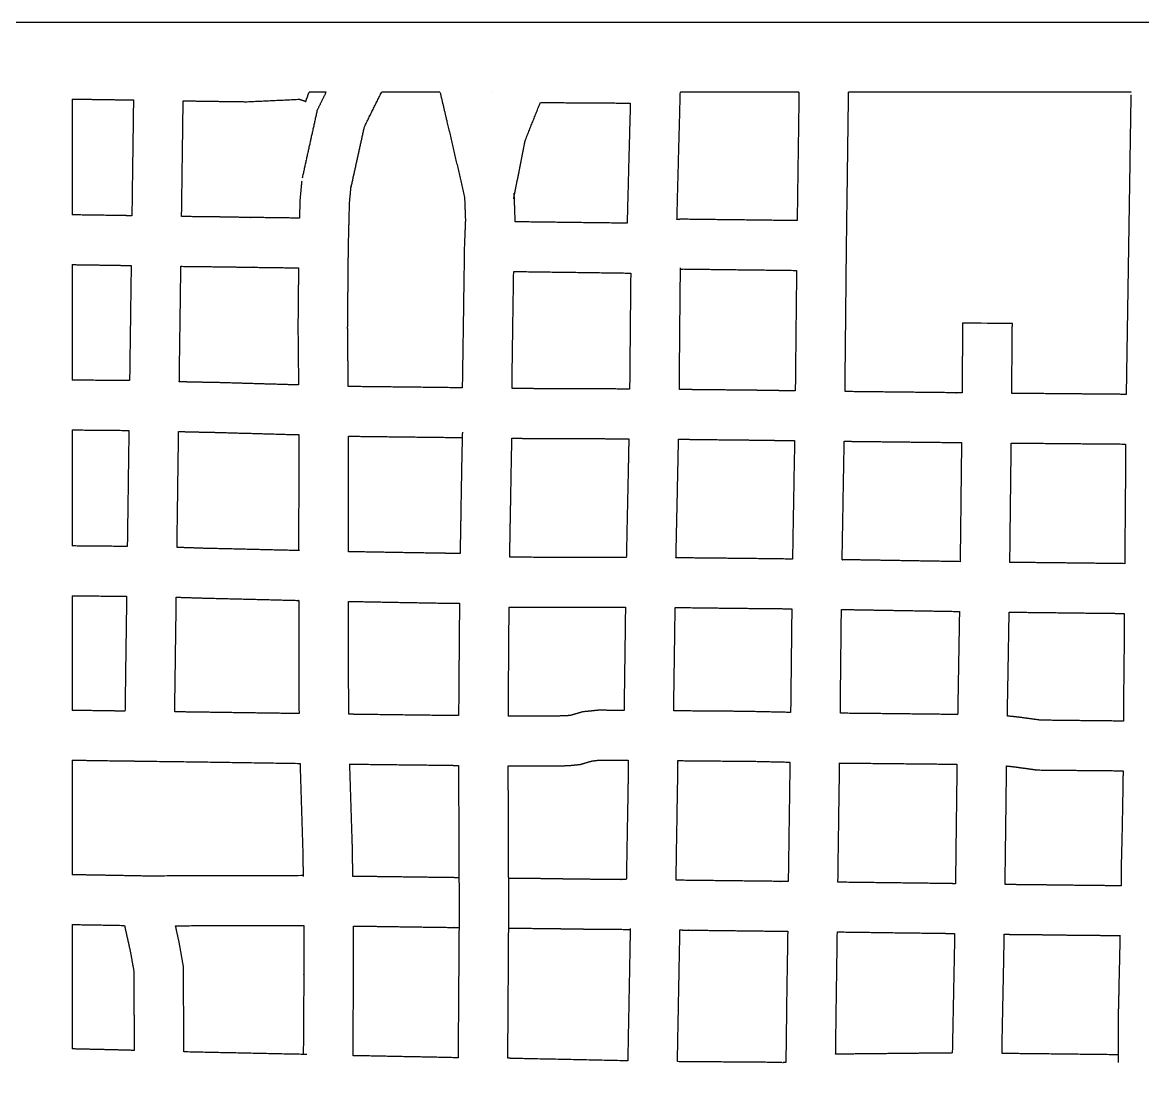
# Model space of a CAD drawing. Header units: millimetres. Extents: x 695 to 1227, y -703 to -486.
# Drawn here: x 960.9 to 1073.5, y -592.3 to -486 of the extents above; entities that cross this region are included whole.
import ezdxf

# ---------------------------------------------------------------- set-up
doc = ezdxf.new("R2010")
doc.units = ezdxf.units.MM
doc.layers.add('Laser$Cut', color=1, linetype='Continuous', true_color=0xff0000)
doc.layers.add('Laser$Outline', color=3, linetype='Continuous', true_color=0x00ff00)

msp = doc.modelspace()

# ---------------------------------------------------------------- linework, layer by layer
at = {"layer": 'Laser$Cut'}
for points in [[(991.47, -492.95), (989.75, -492.95)], [(1002.91, -492.95), (997.05, -492.95)], [(1038.99, -492.95), (1027.07, -492.95)], [(1072.37, -492.95), (1043.98, -492.95)], [(965.94, -493.65), (965.94, -505.29)], [(965.94, -510.29), (965.94, -521.9)], [(965.94, -526.9), (965.94, -538.56)], [(965.94, -543.56), (965.94, -555.08)], [(965.94, -560.08), (965.94, -571.6)], [(965.94, -576.6), (965.94, -589.1)]]:
    msp.add_lwpolyline(points, dxfattribs=at)
at = {"layer": 'Laser$Cut', "lineweight": -3}
for points, degree in [([(989.42, -493.89), (989.53, -493.58), (989.64, -493.26), (989.75, -492.95)], 3), ([(991.47, -492.95), (991.02, -493.85), (990.57, -494.76)], 2), ([(995.32, -496.43), (996.18, -494.69), (997.05, -492.95)], 2), ([(1008.05, -492.94), (1008.04, -492.94), (1008.04, -492.94)], 2), ([(1008.04, -492.94), (1008.04, -492.94), (1008.04, -492.94)], 2), ([(1026.73, -505.77), (1026.9, -499.36), (1027.07, -492.95)], 2), ([(1038.99, -492.95), (1038.9, -499.41), (1038.81, -505.86)], 2), ([(1072.37, -492.95), (1072.36, -492.98), (1072.36, -493.01)], 2), ([(965.94, -493.65), (969.02, -493.7), (972.1, -493.74)], 2), ([(972.1, -493.74), (972.02, -499.56), (971.94, -505.38)], 2), ([(976.94, -505.45), (977.02, -499.64), (977.1, -493.83)], 2), ([(977.1, -493.83), (980.32, -493.88), (983.54, -493.92)], 2), ([(983.54, -493.92), (986.17, -493.8), (988.8, -493.67)], 2), ([(988.8, -493.67), (989.11, -493.78), (989.42, -493.89)], 2), ([(1011.46, -497.86), (1012.23, -495.93), (1013, -494)], 2), ([(1013, -494), (1017.52, -494.03), (1022.03, -494.06)], 2), ([(1022.04, -494.06), (1022.01, -495.32), (1021.97, -496.59)], 2), ([(1022.03, -494.06), (1022.04, -494.06), (1022.04, -494.06)], 2), ([(1072.35, -493.23), (1072.12, -508.28), (1071.88, -523.33)], 2), ([(990.57, -494.76), (989.81, -498.18), (989.06, -501.6)], 2), ([(993.94, -502.68), (994.63, -499.56), (995.32, -496.43)], 2), ([(1021.97, -496.59), (1021.84, -501.36), (1021.72, -506.13)], 2), ([(1010.38, -503.39), (1010.92, -500.62), (1011.46, -497.86)], 2), ([(989.01, -501.9), (988.92, -502.85), (988.83, -503.79)], 2), ([(993.82, -504.09), (993.9, -503.23), (993.98, -502.37)], 2), ([(1010.47, -505.89), (1010.42, -504.5), (1010.37, -503.11)], 2), ([(988.83, -503.79), (988.81, -504.71), (988.78, -505.62)], 2), ([(993.71, -508.33), (993.77, -506.21), (993.82, -504.09)], 2), ([(1005.38, -503.53), (1005.42, -504.7), (1005.47, -505.87)], 2), ([(1010.32, -503.67), (1010.35, -503.53), (1010.38, -503.39)], 2), ([(971.94, -505.38), (971.94, -505.38), (971.94, -505.38)], 2), ([(976.94, -505.46), (976.94, -505.45), (976.94, -505.45)], 2), ([(1005.46, -505.94), (1005.41, -507.15), (1005.36, -508.36)], 2), ([(1005.47, -505.87), (1005.46, -505.9), (1005.46, -505.94)], 2), ([(1005.46, -505.95), (1005.46, -505.95), (1005.46, -505.95)], 2), ([(1010.46, -505.98), (1010.47, -505.93), (1010.47, -505.89)], 2), ([(1021.72, -506.13), (1016.09, -506.06), (1010.46, -505.99)], 2), ([(1027.12, -505.73), (1026.92, -505.75), (1026.73, -505.77)], 2), ([(1038.81, -505.87), (1032.97, -505.8), (1027.12, -505.73)], 2), ([(1038.81, -505.86), (1038.81, -505.87), (1038.81, -505.87)], 2), ([(993.63, -516.59), (993.67, -512.46), (993.71, -508.33)], 2), ([(1005.36, -508.36), (1005.26, -515.38), (1005.15, -522.4)], 2), ([(965.94, -510.29), (968.9, -510.33), (971.87, -510.38)], 2), ([(971.87, -510.37), (971.79, -516.16), (971.71, -521.95)], 2), ([(976.71, -522.07), (976.79, -516.26), (976.87, -510.46)], 2), ([(976.87, -510.46), (976.87, -510.46), (976.87, -510.46)], 2), ([(988.69, -510.62), (988.66, -513.6), (988.63, -516.59)], 2), ([(1010.15, -522.42), (1010.23, -516.7), (1010.32, -510.98)], 2), ([(1010.32, -510.98), (1016.2, -511.06), (1022.08, -511.14)], 2), ([(1022.08, -511.14), (1022.02, -516.96), (1021.97, -522.79)], 2), ([(1026.99, -520.43), (1027.03, -515.59), (1027.08, -510.75)], 2), ([(1027.08, -510.75), (1027.08, -510.68), (1027.08, -510.6)], 2), ([(1027.08, -510.75), (1027.19, -510.74), (1027.31, -510.73)], 2), ([(1027.31, -510.73), (1033.03, -510.8), (1038.75, -510.87)], 2), ([(1038.75, -510.87), (1038.68, -516.92), (1038.62, -522.98)], 2), ([(988.63, -516.59), (988.66, -519.49), (988.69, -522.38)], 2), ([(993.69, -522.54), (993.66, -519.56), (993.63, -516.59)], 2), ([(1055.44, -516.17), (1055.41, -519.67), (1055.38, -523.18)], 2), ([(1060.44, -516.22), (1058.77, -516.2), (1057.11, -516.18), (1055.44, -516.17)], 3), ([(1060.38, -523.23), (1060.41, -519.72), (1060.44, -516.22)], 2), ([(1026.97, -522.83), (1026.98, -521.63), (1026.99, -520.43)], 2), ([(971.71, -521.95), (968.82, -521.92), (965.94, -521.9)], 2), ([(971.71, -521.95), (971.71, -521.95), (971.71, -521.95)], 2), ([(1005.15, -522.4), (1005.15, -522.54), (1005.15, -522.67)], 2), ([(1010.15, -522.74), (1010.15, -522.58), (1010.15, -522.42)], 2), ([(1005.15, -522.67), (999.42, -522.6), (993.69, -522.54)], 2), ([(1005.15, -522.67), (1005.15, -522.67), (1005.15, -522.67)], 2), ([(1021.97, -522.8), (1021.47, -522.79), (1020.96, -522.79)], 2), ([(1021.97, -522.79), (1021.97, -522.79), (1021.97, -522.8)], 2), ([(1043.62, -523.05), (1043.62, -523.04), (1043.62, -523.04)], 2), ([(1055.38, -523.18), (1055.38, -523.18), (1055.38, -523.18)], 2), ([(965.94, -526.9), (968.79, -526.92), (971.64, -526.95)], 2), ([(971.64, -526.95), (971.56, -532.78), (971.48, -538.61)], 2), ([(976.48, -538.71), (976.56, -532.89), (976.64, -527.06)], 2), ([(988.71, -527.38), (988.71, -533.21), (988.7, -539.03)], 2), ([(993.7, -539.14), (993.7, -533.34), (993.71, -527.53)], 2), ([(1010.1, -529.63), (1010.12, -528.69), (1010.14, -527.74)], 2), ([(1038.55, -527.98), (1038.44, -533.92), (1038.34, -539.87)], 2), ([(1043.33, -539.94), (1043.44, -533.99), (1043.54, -528.04)], 2), ([(1055.33, -528.17), (1055.26, -534.16), (1055.19, -540.14)], 2), ([(1060.19, -540.21), (1060.26, -534.22), (1060.33, -528.22)], 2), ([(1060.33, -528.22), (1066.07, -528.27), (1071.81, -528.32)], 2), ([(971.48, -538.61), (968.71, -538.59), (965.94, -538.56)], 2), ([(971.48, -538.61), (971.48, -538.61), (971.48, -538.61)], 2), ([(979.17, -538.8), (977.82, -538.75), (976.48, -538.71)], 2), ([(988.8, -539.03), (983.98, -538.91), (979.17, -538.8)], 2), ([(1003.2, -539.3), (998.45, -539.22), (993.7, -539.14)], 2), ([(1021.64, -539.71), (1015.78, -539.71), (1009.92, -539.7)], 2), ([(1038.34, -539.87), (1038.34, -539.87), (1038.34, -539.88)], 2), ([(965.94, -543.56), (968.67, -543.59), (971.41, -543.61)], 2), ([(971.41, -543.61), (971.33, -549.38), (971.25, -555.16)], 2), ([(971.41, -543.61), (971.41, -543.61), (971.41, -543.61)], 2), ([(976.25, -555.22), (976.33, -549.46), (976.41, -543.71)], 2), ([(976.41, -543.71), (977.72, -543.75), (979.03, -543.79)], 2), ([(988.71, -544.03), (988.73, -549.72), (988.74, -555.41)], 2), ([(993.74, -555.47), (993.72, -549.8), (993.71, -544.13)], 2), ([(993.71, -544.13), (998.42, -544.22), (1003.13, -544.3)], 2), ([(1004.87, -544.32), (1004.82, -549.96), (1004.78, -555.61)], 2), ([(1009.78, -555.65), (1009.82, -550.17), (1009.86, -544.7)], 2), ([(1021.55, -544.71), (1021.48, -549.9), (1021.41, -555.09)], 2), ([(1026.4, -555.13), (1026.48, -549.93), (1026.55, -544.74)], 2), ([(1038.27, -544.87), (1038.21, -550.08), (1038.15, -555.29)], 2), ([(1043.15, -555.37), (1043.2, -550.15), (1043.26, -544.94)], 2), ([(1055.12, -545.14), (1055.03, -550.32), (1054.94, -555.49)], 2), ([(1059.94, -555.64), (1060.03, -550.43), (1060.12, -545.21)], 2), ([(1071.69, -545.34), (1071.69, -545.34), (1071.69, -545.34)], 2), ([(1071.62, -553.08), (1071.62, -554.6), (1071.61, -556.11)], 2), ([(1018.84, -555.07), (1018.05, -555.15), (1017.26, -555.23)], 2), ([(1021.41, -555.1), (1020.13, -555.08), (1018.84, -555.07)], 2), ([(971.25, -555.16), (971.25, -555.16), (971.25, -555.16)], 2), ([(971.25, -555.16), (971.25, -555.16), (971.25, -555.16)], 2), ([(976.25, -555.23), (976.25, -555.22), (976.25, -555.22)], 2), ([(976.25, -555.23), (976.25, -555.23), (976.25, -555.23)], 2), ([(988.74, -555.41), (988.74, -555.41), (988.74, -555.41)], 2), ([(993.74, -555.47), (993.74, -555.47), (993.74, -555.47)], 2), ([(993.74, -555.47), (993.74, -555.47), (993.74, -555.47)], 2), ([(1013.91, -555.66), (1011.84, -555.66), (1009.77, -555.65)], 2), ([(1015.55, -555.64), (1014.73, -555.65), (1013.91, -555.66)], 2), ([(1016.04, -555.59), (1015.8, -555.61), (1015.55, -555.64)], 2), ([(1017.26, -555.23), (1016.65, -555.41), (1016.04, -555.59)], 2), ([(1021.41, -555.09), (1021.41, -555.09), (1021.41, -555.1)], 2), ([(1021.41, -555.1), (1021.41, -555.1), (1021.41, -555.1)], 2), ([(1031.45, -555.17), (1028.92, -555.15), (1026.4, -555.13)], 2), ([(1033.78, -555.19), (1032.61, -555.18), (1031.45, -555.17)], 2), ([(1038.14, -555.29), (1035.96, -555.24), (1033.78, -555.19)], 2), ([(1038.15, -555.29), (1038.15, -555.29), (1038.14, -555.29)], 2), ([(1043.15, -555.37), (1043.15, -555.37), (1043.15, -555.37)], 2), ([(1054.95, -555.5), (1049.05, -555.43), (1043.15, -555.37)], 2), ([(1054.94, -555.49), (1054.94, -555.49), (1054.94, -555.5)], 2), ([(1059.94, -555.65), (1059.94, -555.64), (1059.94, -555.64)], 2), ([(1059.94, -555.65), (1059.94, -555.65), (1059.94, -555.65)], 2), ([(1061.33, -555.8), (1060.63, -555.72), (1059.94, -555.65)], 2), ([(1063.3, -556.07), (1062.31, -555.94), (1061.33, -555.8)], 2), ([(1071.61, -556.16), (1067.45, -556.12), (1063.3, -556.07)], 2), ([(1071.61, -556.11), (1071.61, -556.14), (1071.61, -556.16)], 2), ([(988.84, -560.41), (988.98, -564.7), (989.11, -568.98)], 2), ([(994.11, -568.87), (993.98, -564.67), (993.84, -560.47)], 2), ([(1009.8, -566.85), (1009.78, -563.75), (1009.77, -560.65)], 2), ([(1009.77, -560.65), (1011.86, -560.65), (1013.94, -560.66)], 2), ([(1013.94, -560.66), (1014.9, -560.65), (1015.86, -560.63)], 2), ([(1015.86, -560.63), (1016.44, -560.57), (1017.02, -560.51)], 2), ([(1017.02, -560.51), (1017.62, -560.33), (1018.22, -560.16)], 2), ([(1018.22, -560.16), (1018.64, -560.11), (1019.07, -560.07)], 2), ([(1026.83, -560.13), (1026.83, -560.13), (1026.83, -560.13)], 2), ([(1026.83, -560.17), (1026.83, -560.15), (1026.83, -560.13)], 2), ([(1033.71, -560.18), (1035.9, -560.23), (1038.08, -560.28)], 2), ([(1038.08, -560.28), (1038, -566.28), (1037.91, -572.28)], 2), ([(1038.08, -560.28), (1038.08, -560.28), (1038.08, -560.28)], 2), ([(1042.91, -572.34), (1042.99, -566.35), (1043.08, -560.36)], 2), ([(1043.08, -560.37), (1043.08, -560.37), (1043.09, -560.37)], 2), ([(1043.09, -560.37), (1048.98, -560.43), (1054.87, -560.49)], 2), ([(1054.87, -560.49), (1054.79, -566.5), (1054.72, -572.5)], 2), ([(1059.71, -572.58), (1059.79, -566.62), (1059.86, -560.66)], 2), ([(1059.86, -560.66), (1059.87, -560.67), (1059.87, -560.67)], 2), ([(1059.87, -560.67), (1060.29, -560.71), (1060.71, -560.76)], 2), ([(1060.71, -560.76), (1060.87, -560.78), (1061.03, -560.8)], 2), ([(1061.03, -560.8), (1061.18, -560.83), (1061.34, -560.85)], 2), ([(1061.34, -560.85), (1061.82, -560.91), (1062.29, -560.98)], 2), ([(1062.29, -560.98), (1062.45, -561), (1062.61, -561.02)], 2), ([(1062.61, -561.02), (1062.77, -561.05), (1062.93, -561.07)], 2), ([(1062.93, -561.07), (1067.25, -561.11), (1071.57, -561.15)], 2), ([(1004.8, -567.55), (1004.79, -569.37), (1004.79, -571.2)], 2), ([(1071.44, -568.36), (1071.41, -569.29), (1071.39, -570.22)], 2), ([(989.11, -568.98), (989.13, -570.33), (989.16, -571.68)], 2), ([(994.15, -571.66), (994.13, -570.26), (994.11, -568.87)], 2), ([(973.23, -571.73), (969.59, -571.66), (965.94, -571.6)], 2), ([(989.16, -571.69), (981.2, -571.71), (973.23, -571.73)], 2), ([(989.16, -571.68), (989.16, -571.73), (989.16, -571.77)], 2), ([(994.16, -571.75), (994.15, -571.7), (994.15, -571.66)], 2), ([(994.16, -571.76), (994.16, -571.75), (994.16, -571.75)], 2), ([(1004.79, -571.2), (1004.81, -571.75), (1004.82, -572.3)], 2), ([(1004.81, -571.9), (1004.81, -571.9), (1004.81, -571.9)], 2), ([(1009.82, -572.21), (1009.81, -571.67), (1009.79, -571.13)], 2), ([(1004.82, -572.3), (1004.83, -573.37), (1004.84, -574.44)], 2), ([(1009.83, -574.45), (1009.83, -573.33), (1009.82, -572.21)], 2), ([(1021.64, -572.09), (1021.64, -572.09), (1021.64, -572.09)], 2), ([(1021.64, -572.09), (1021.64, -572.09), (1021.64, -572.09)], 2), ([(1026.64, -572.15), (1026.64, -572.14), (1026.64, -572.14)], 2), ([(1037.91, -572.28), (1037.91, -572.28), (1037.91, -572.28)], 2), ([(1042.91, -572.35), (1042.91, -572.34), (1042.91, -572.34)], 2), ([(1042.91, -572.35), (1042.91, -572.35), (1042.91, -572.35)], 2), ([(1059.71, -572.59), (1059.71, -572.58), (1059.71, -572.58)], 2), ([(1060.34, -572.59), (1060.03, -572.59), (1059.71, -572.59)], 2), ([(1071.36, -572.71), (1071.36, -572.71), (1071.36, -572.71)], 2), ([(1004.84, -574.44), (1004.79, -581.47), (1004.74, -588.5)], 2), ([(1009.74, -588.53), (1009.79, -581.49), (1009.83, -574.45)], 2), ([(965.94, -576.6), (968.57, -576.64), (971.2, -576.69)], 2), ([(971.2, -576.69), (971.2, -576.69), (971.2, -576.69)], 2), ([(971.2, -576.69), (971.51, -578.08), (971.82, -579.48)], 2), ([(976.33, -576.72), (982.78, -576.7), (989.23, -576.69)], 2), ([(976.72, -578.51), (976.52, -577.61), (976.33, -576.72)], 2), ([(989.23, -576.69), (989.23, -576.69), (989.23, -576.69)], 2), ([(1022.03, -577.09), (1021.91, -583.69), (1021.78, -590.29)], 2), ([(1022.04, -577.01), (1022.04, -577.05), (1022.03, -577.09)], 2), ([(1022.03, -577.09), (1022.03, -577.09), (1022.03, -577.09)], 2), ([(1026.78, -590.38), (1026.9, -583.76), (1027.03, -577.14)], 2), ([(1054.64, -577.49), (1054.52, -583.5), (1054.4, -589.51)], 2), ([(1059.63, -577.58), (1059.63, -577.58), (1059.64, -577.58)], 2), ([(977.12, -580.8), (976.92, -579.65), (976.72, -578.51)], 2), ([(1068.87, -577.68), (1070.06, -577.7), (1071.26, -577.71)], 2), ([(1071.26, -577.71), (1071.23, -578.84), (1071.21, -579.97)], 2), ([(971.82, -579.48), (971.97, -580.36), (972.13, -581.24)], 2), ([(977.18, -589.4), (977.15, -585.1), (977.12, -580.8)], 2), ([(972.13, -581.24), (972.15, -585.25), (972.18, -589.25)], 2), ([(1071.07, -586.31), (1071.07, -588), (1071.08, -589.69)], 2), ([(1004.74, -588.5), (1004.74, -589.25), (1004.74, -589.99)], 2), ([(1009.74, -590.04), (1009.74, -589.28), (1009.74, -588.53)], 2), ([(972.18, -589.25), (969.06, -589.17), (965.94, -589.1)], 2), ([(989.54, -589.66), (983.36, -589.53), (977.18, -589.4)], 2), ([(994.17, -589.78), (994.17, -589.78), (994.17, -589.77)], 2), ([(1004.74, -589.99), (999.45, -589.88), (994.17, -589.78)], 2), ([(1050.47, -589.55), (1046.58, -589.59), (1042.68, -589.63)], 2), ([(1042.68, -589.63), (1042.68, -589.63), (1042.68, -589.63)], 2), ([(1054.4, -589.51), (1052.44, -589.53), (1050.47, -589.55)], 2), ([(1059.4, -589.56), (1059.4, -589.55), (1059.4, -589.55)], 2), ([(1071.08, -589.69), (1065.24, -589.62), (1059.4, -589.56)], 2), ([(1071.08, -589.69), (1071.08, -590.07), (1071.08, -590.46)], 2), ([(1021.78, -590.29), (1021.78, -590.3), (1021.78, -590.3)], 2), ([(1037.27, -590.46), (1032.02, -590.42), (1026.78, -590.38)], 2), ([(1026.78, -590.38), (1026.78, -590.38), (1026.78, -590.38)], 2), ([(1037.27, -590.47), (1037.27, -590.47), (1037.27, -590.47), (1037.27, -590.47)], 3), ([(1037.67, -590.46), (1037.56, -590.46), (1037.45, -590.46)], 2), ([(1037.67, -590.46), (1037.67, -590.46), (1037.67, -590.46), (1037.67, -590.46)], 3), ([(1037.67, -590.46), (1037.67, -590.46), (1037.67, -590.46)], 2)]:
    msp.add_open_spline(points, degree=degree, dxfattribs=at)
for points, degree, knots in [([(1002.91, -492.95), (1003.37, -494.9), (1003.83, -496.85), (1004.61, -500.19), (1005.38, -503.53)], 2, [-5.504231, -5.504231, -5.504231, -2.474585, -2.474585, -0.084173, -0.084173, -0.084173]), ([(1043.62, -523.04), (1043.7, -515.74), (1043.77, -508.43), (1043.88, -500.69), (1043.98, -492.95)], 2, [79.846685, 79.846685, 79.846685, 89.379734, 89.379734, 92.900966, 92.900966, 92.900966]), ([(971.94, -505.38), (971.64, -505.38), (971.35, -505.37), (968.64, -505.33), (965.94, -505.29)], 2, [18.498099, 18.498099, 18.498099, 18.87419, 18.87419, 22.333547, 22.333547, 22.333547]), ([(988.78, -505.62), (986.13, -505.58), (983.48, -505.55), (983.38, -505.55), (983.28, -505.55), (981.85, -505.52), (980.42, -505.5), (980.21, -505.5), (980.01, -505.49), (978.47, -505.48), (976.94, -505.46)], 2, [1.663339, 1.663339, 1.663339, 6.904364, 6.904364, 7.094361, 7.094361, 9.754323, 9.754323, 10.039318, 10.039318, 12.198276, 12.198276, 12.198276]), ([(976.86, -510.46), (978.6, -510.48), (980.35, -510.5), (980.49, -510.5), (980.64, -510.5), (982.03, -510.52), (983.41, -510.55), (983.5, -510.55), (983.59, -510.55), (986.14, -510.58), (988.69, -510.62)], 2, [-12.568394, -12.568394, -12.568394, -10.039318, -10.039318, -9.754323, -9.754323, -7.094361, -7.094361, -6.904364, -6.904364, -1.545926, -1.545926, -1.545926]), ([(988.69, -522.38), (986.74, -522.33), (984.79, -522.27), (982.76, -522.21), (980.72, -522.15), (980.34, -522.15), (979.95, -522.14), (978.33, -522.1), (976.71, -522.07)], 2, [165.84944, 165.84944, 165.84944, 166.820479, 166.820479, 167.831047, 167.831047, 168.504759, 168.504759, 171.317108, 171.317108, 171.317108]), ([(1020.96, -522.79), (1016.99, -522.77), (1013.01, -522.76), (1011.58, -522.75), (1010.15, -522.74)], 2, [148.613853, 148.613853, 148.613853, 150.806151, 150.806151, 151.594648, 151.594648, 151.594648]), ([(1038.62, -522.98), (1037.98, -522.97), (1037.33, -522.96), (1036.35, -522.95), (1035.36, -522.93), (1034.58, -522.92), (1033.79, -522.91), (1033.24, -522.91), (1032.69, -522.9), (1030.71, -522.88), (1028.73, -522.86), (1028.38, -522.86), (1028.03, -522.85), (1027.5, -522.84), (1026.97, -522.83)], 2, [136.22325, 136.22325, 136.22325, 137.652363, 137.652363, 139.844661, 139.844661, 141.5985, 141.5985, 142.036959, 142.036959, 143.615414, 143.615414, 144.229257, 144.229257, 145.157949, 145.157949, 145.157949]), ([(1055.38, -523.18), (1055.1, -523.17), (1054.81, -523.17), (1052.08, -523.14), (1049.34, -523.11), (1046.6, -523.08), (1043.86, -523.05), (1043.74, -523.05), (1043.62, -523.05)], 2, [126.465212, 126.465212, 126.465212, 126.690874, 126.690874, 128.883172, 128.883172, 131.07547, 131.07547, 131.173763, 131.173763, 131.173763]), ([(1071.88, -523.33), (1068.48, -523.3), (1065.08, -523.27), (1062.73, -523.25), (1060.38, -523.23)], 2, [115.057479, 115.057479, 115.057479, 120.11398, 120.11398, 123.608911, 123.608911, 123.608911]), ([(976.64, -527.06), (978.62, -527.11), (980.6, -527.15), (982.22, -527.2), (983.84, -527.24), (986.27, -527.31), (988.7, -527.38), (988.7, -527.38), (988.71, -527.38)], 2, [-171.348598, -171.348598, -171.348598, -168.504759, -168.504759, -167.831047, -167.831047, -166.820479, -166.820479, -166.810423, -166.810423, -166.810423]), ([(993.71, -527.53), (998.71, -527.59), (1003.7, -527.65), (1004.43, -527.66), (1005.15, -527.67)], 2, [-161.072237, -161.072237, -161.072237, -153.699984, -153.699984, -152.635226, -152.635226, -152.635226]), ([(1005.16, -527.13), (1005.13, -528.33), (1005.1, -529.53), (1005.06, -531.8), (1005.02, -534.08), (1004.98, -536.7), (1004.93, -539.32)], 2, [-148.179371, -148.179371, -148.179371, -146.031844, -146.031844, -143.884317, -143.884317, -141.889849, -141.889849, -141.889849]), ([(1010.14, -527.74), (1011.57, -527.75), (1012.99, -527.75), (1016.36, -527.77), (1019.74, -527.78), (1020.81, -527.79), (1021.89, -527.79)], 2, [-148.500052, -148.500052, -148.500052, -147.649242, -147.649242, -145.632328, -145.632328, -144.987573, -144.987573, -144.987573]), ([(1021.89, -527.79), (1021.86, -529.28), (1021.83, -530.78), (1021.73, -535.24), (1021.64, -539.71)], 2, [-103.628491, -103.628491, -103.628491, -101.952513, -101.952513, -96.939702, -96.939702, -96.939702]), ([(1026.63, -539.75), (1026.65, -539.11), (1026.66, -538.47), (1026.78, -533.15), (1026.89, -527.83)], 2, [94.838082, 94.838082, 94.838082, 95.555789, 95.555789, 101.536114, 101.536114, 101.536114]), ([(1026.89, -527.83), (1027.78, -527.84), (1028.67, -527.86), (1031.2, -527.88), (1033.73, -527.91), (1034.59, -527.92), (1035.46, -527.93), (1036.29, -527.94), (1037.13, -527.96), (1037.84, -527.97), (1038.55, -527.98)], 2, [-141.535937, -141.535937, -141.535937, -139.844661, -139.844661, -137.652363, -137.652363, -135.547757, -135.547757, -133.530843, -133.530843, -131.807851, -131.807851, -131.807851]), ([(1043.54, -528.04), (1044.54, -528.05), (1045.53, -528.06), (1050.43, -528.12), (1055.33, -528.17)], 2, [-126.328923, -126.328923, -126.328923, -125.463187, -125.463187, -121.202258, -121.202258, -121.202258]), ([(1071.81, -528.32), (1071.81, -529.7), (1071.81, -531.08), (1071.77, -535.71), (1071.73, -540.34)], 2, [-111.3447883, -111.3447883, -111.3447883, -111.1775668, -111.1775668, -110.7827961, -110.7827961, -110.7827961]), ([(1009.92, -539.7), (1009.97, -536.93), (1010.02, -534.17), (1010.06, -531.9), (1010.1, -529.63)], 2, [143.924229, 143.924229, 143.924229, 146.031844, 146.031844, 148.179371, 148.179371, 148.179371]), ([(1004.93, -539.32), (1004.44, -539.32), (1003.94, -539.31), (1003.57, -539.3), (1003.2, -539.3)], 2, [188.5611888, 188.5611888, 188.5611888, 188.7093696, 188.7093696, 188.8223803, 188.8223803, 188.8223803]), ([(1038.34, -539.88), (1035.83, -539.85), (1033.32, -539.82), (1031.31, -539.8), (1029.3, -539.78), (1028.75, -539.77), (1028.19, -539.77), (1027.51, -539.76), (1026.82, -539.75), (1026.73, -539.75), (1026.63, -539.75)], 2, [62.307065, 62.307065, 62.307065, 65.454022, 65.454022, 67.971484, 67.971484, 68.67055, 68.67055, 70.488946, 70.488946, 70.739526, 70.739526, 70.739526]), ([(1055.19, -540.14), (1052.83, -540.1), (1050.47, -540.06), (1046.92, -540), (1043.36, -539.94), (1043.35, -539.94), (1043.33, -539.94)], 2, [53.711234, 53.711234, 53.711234, 55.384172, 55.384172, 57.901635, 57.901635, 57.912254, 57.912254, 57.912254]), ([(1071.73, -540.34), (1067.3, -540.29), (1062.86, -540.24), (1061.52, -540.23), (1060.19, -540.21)], 2, [46.09755, 46.09755, 46.09755, 50.349247, 50.349247, 51.629652, 51.629652, 51.629652]), ([(979.03, -543.79), (983.85, -543.91), (988.67, -544.03), (988.69, -544.03), (988.71, -544.03)], 2, [-97.105985, -97.105985, -97.105985, -94.567725, -94.567725, -94.521219, -94.521219, -94.521219]), ([(1003.13, -544.3), (1003.51, -544.3), (1003.88, -544.3), (1004.37, -544.31), (1004.87, -544.32)], 2, [-86.952945, -86.952945, -86.952945, -84.414685, -84.414685, -82.185073, -82.185073, -82.185073]), ([(1009.86, -544.7), (1013.54, -544.7), (1017.21, -544.7), (1019.38, -544.71), (1021.55, -544.71)], 2, [-75.424497, -75.424497, -75.424497, -73.9529, -73.9529, -73.083074, -73.083074, -73.083074]), ([(1026.55, -544.74), (1027.34, -544.75), (1028.13, -544.76), (1032.06, -544.81), (1036, -544.85), (1037.13, -544.86), (1038.27, -544.87)], 2, [-67.467432, -67.467432, -67.467432, -65.454022, -65.454022, -60.747025, -60.747025, -59.390811, -59.390811, -59.390811]), ([(1043.26, -544.94), (1046.78, -545), (1050.29, -545.06), (1052.71, -545.1), (1055.12, -545.14)], 2, [-55.195758, -55.195758, -55.195758, -52.8235, -52.8235, -51.194783, -51.194783, -51.194783]), ([(1060.12, -545.21), (1064.85, -545.26), (1069.57, -545.32), (1070.63, -545.33), (1071.69, -545.34)], 2, [-49.213107, -49.213107, -49.213107, -44.899975, -44.899975, -43.935249, -43.935249, -43.935249]), ([(1071.69, -545.34), (1071.69, -546.65), (1071.68, -547.96), (1071.68, -548.19), (1071.67, -548.41), (1071.65, -550.75), (1071.62, -553.08)], 2, [-110.5128252, -110.5128252, -110.5128252, -110.341459, -110.341459, -110.1742374, -110.1742374, -110.0070159, -110.0070159, -110.0070159]), ([(971.25, -555.16), (970.57, -555.15), (969.89, -555.14), (967.92, -555.11), (965.94, -555.08)], 2, [137.884792, 137.884792, 137.884792, 139.698948, 139.698948, 140.91411, 140.91411, 140.91411]), ([(988.74, -555.41), (986.32, -555.37), (983.91, -555.34), (980.08, -555.28), (976.25, -555.23)], 2, [129.467945, 129.467945, 129.467945, 131.095447, 131.095447, 133.679648, 133.679648, 133.679648]), ([(1004.78, -555.61), (1003.92, -555.6), (1003.05, -555.59), (1002.95, -555.59), (1002.84, -555.59), (999.34, -555.55), (995.85, -555.5), (995.28, -555.5), (994.71, -555.49), (994.23, -555.48), (993.74, -555.47)], 2, [116.841784, 116.841784, 116.841784, 118.761755, 118.761755, 119.002413, 119.002413, 121.228494, 121.228494, 121.58948, 121.58948, 123.091708, 123.091708, 123.091708]), ([(965.94, -560.08), (967.88, -560.11), (969.82, -560.14), (970.32, -560.14), (970.81, -560.15), (972.25, -560.17), (973.68, -560.19), (976.02, -560.22), (978.35, -560.25), (983.6, -560.33), (988.84, -560.41)], 2, [-142.100466, -142.100466, -142.100466, -140.9624, -140.9624, -139.698948, -139.698948, -136.028923, -136.028923, -134.524815, -134.524815, -131.149437, -131.149437, -131.149437]), ([(993.84, -560.47), (994.08, -560.48), (994.32, -560.48), (994.48, -560.48), (994.64, -560.49), (998.12, -560.53), (1001.59, -560.57), (1002.19, -560.58), (1002.78, -560.59), (1003.78, -560.6), (1004.77, -560.61)], 2, [-124.881616, -124.881616, -124.881616, -124.176547, -124.176547, -123.695232, -123.695232, -121.58948, -121.58948, -121.228494, -121.228494, -119.106823, -119.106823, -119.106823]), ([(1004.77, -560.61), (1004.78, -563.73), (1004.8, -566.86), (1004.8, -567.2), (1004.8, -567.55)], 2, [-129.785718, -129.785718, -129.785718, -126.7041, -126.7041, -124.556573, -124.556573, -124.556573]), ([(1019.07, -560.07), (1019.9, -560.08), (1020.73, -560.09), (1021.28, -560.09), (1021.84, -560.1)], 2, [-106.448956, -106.448956, -106.448956, -103.617115, -103.617115, -101.72922, -101.72922, -101.72922]), ([(1021.84, -560.1), (1021.83, -560.68), (1021.83, -561.26), (1021.8, -562.72), (1021.78, -564.18)], 2, [-101.72922, -101.72922, -101.72922, -98.311633, -98.311633, -96.60284, -96.60284, -96.60284]), ([(1026.64, -572.14), (1026.73, -566.73), (1026.82, -561.32), (1026.83, -560.74), (1026.83, -560.17)], 2, [91.610518, 91.610518, 91.610518, 94.03965, 94.03965, 96.60284, 96.60284, 96.60284]), ([(1026.83, -560.13), (1029.12, -560.15), (1031.41, -560.17), (1032.56, -560.18), (1033.71, -560.18)], 2, [-75.618581, -75.618581, -75.618581, -73.769463, -73.769463, -71.462008, -71.462008, -71.462008]), ([(1071.57, -561.15), (1071.54, -562.73), (1071.52, -564.3), (1071.48, -566.33), (1071.44, -568.36)], 2, [-109.4816841, -109.4816841, -109.4816841, -109.3381297, -109.3381297, -109.1709081, -109.1709081, -109.1709081]), ([(1021.78, -564.18), (1021.74, -566.37), (1021.7, -568.56), (1021.67, -570.33), (1021.64, -572.09)], 2, [-96.60284, -96.60284, -96.60284, -94.03965, -94.03965, -91.97737, -91.97737, -91.97737]), ([(1009.79, -571.13), (1009.79, -569.34), (1009.8, -567.55), (1009.8, -567.2), (1009.8, -566.85)], 2, [124.556573, 124.556573, 124.556573, 126.7041, 126.7041, 130.999154, 130.999154, 130.999154]), ([(1071.39, -570.22), (1071.39, -570.39), (1071.39, -570.56), (1071.39, -570.99), (1071.38, -571.41)], 2, [-108.836465, -108.836465, -108.836465, -107.003335, -107.003335, -102.420508, -102.420508, -102.420508]), ([(1004.81, -571.9), (1004.54, -571.9), (1004.28, -571.89), (1003.03, -571.87), (1001.79, -571.86), (997.97, -571.81), (994.15, -571.76)], 2, [121.165134, 121.165134, 121.165134, 121.525087, 121.525087, 122.95293, 122.95293, 127.348763, 127.348763, 127.348763]), ([(1071.38, -571.41), (1071.38, -571.69), (1071.37, -571.96), (1071.37, -572.33), (1071.36, -572.71)], 2, [-102.420508, -102.420508, -102.420508, -101.503943, -101.503943, -100.223212, -100.223212, -100.223212]), ([(1021.64, -572.09), (1021.46, -572.09), (1021.28, -572.09), (1019.64, -572.07), (1018, -572.06), (1017.59, -572.05), (1017.17, -572.05), (1016.49, -572.04), (1015.8, -572.03), (1015.38, -572.03), (1014.95, -572.02), (1014.4, -572.01), (1013.85, -572), (1013.04, -571.99), (1012.23, -571.99), (1011.02, -571.98), (1009.81, -571.97)], 2, [109.552896, 109.552896, 109.552896, 109.712926, 109.712926, 111.14077, 111.14077, 111.919594, 111.919594, 113.217633, 113.217633, 114.126261, 114.126261, 115.294497, 115.294497, 116.332928, 116.332928, 117.880739, 117.880739, 117.880739]), ([(1037.91, -572.28), (1037.5, -572.28), (1037.08, -572.27), (1031.86, -572.21), (1026.64, -572.15)], 2, [102.960213, 102.960213, 102.960213, 103.092924, 103.092924, 104.765089, 104.765089, 104.765089]), ([(1054.72, -572.5), (1054.23, -572.49), (1053.75, -572.49), (1053.57, -572.48), (1053.39, -572.48), (1048.15, -572.41), (1042.91, -572.35)], 2, [91.01236, 91.01236, 91.01236, 92.059588, 92.059588, 92.449, 92.449, 98.263915, 98.263915, 98.263915]), ([(1071.36, -572.71), (1070.23, -572.7), (1069.11, -572.69), (1067.68, -572.67), (1066.25, -572.66), (1065.12, -572.64), (1064, -572.63), (1063.12, -572.62), (1062.24, -572.61), (1061.29, -572.6), (1060.34, -572.59)], 2, [80.208032, 80.208032, 80.208032, 81.026251, 81.026251, 82.064683, 82.064683, 83.232919, 83.232919, 84.141546, 84.141546, 85.439586, 85.439586, 85.439586]), ([(989.23, -576.69), (989.22, -579.15), (989.22, -581.6), (989.22, -581.72), (989.22, -581.83), (989.22, -582.71), (989.21, -583.59), (989.19, -586.62), (989.17, -589.65)], 2, [-123.657522, -123.657522, -123.657522, -120.083068, -120.083068, -117.414555, -117.414555, -114.746043, -114.746043, -109.879538, -109.879538, -109.879538]), ([(994.17, -589.77), (994.19, -586.69), (994.21, -583.61), (994.21, -582.72), (994.21, -581.84), (994.21, -581.72), (994.21, -581.61), (994.22, -579.18), (994.22, -576.75)], 2, [109.819353, 109.819353, 109.819353, 114.746043, 114.746043, 117.414555, 117.414555, 120.083068, 120.083068, 123.577625, 123.577625, 123.577625]), ([(994.22, -576.75), (995.29, -576.77), (996.36, -576.78), (1000.28, -576.84), (1004.2, -576.89), (1004.51, -576.89), (1004.82, -576.9)], 2, [-129.061004, -129.061004, -129.061004, -127.755677, -127.755677, -122.95293, -122.95293, -122.512806, -122.512806, -122.512806]), ([(1009.81, -576.96), (1011.8, -576.98), (1013.79, -577), (1014.25, -577.01), (1014.71, -577.01), (1015.22, -577.02), (1015.73, -577.03), (1016.19, -577.03), (1016.64, -577.04), (1017.3, -577.05), (1017.95, -577.06), (1018.79, -577.06), (1019.63, -577.07), (1020.83, -577.08), (1022.03, -577.09)], 2, [-119.039982, -119.039982, -119.039982, -116.332928, -116.332928, -115.294497, -115.294497, -114.126261, -114.126261, -113.217633, -113.217633, -111.919594, -111.919594, -111.14077, -111.14077, -110.023751, -110.023751, -110.023751]), ([(1027.03, -577.15), (1027.5, -577.15), (1027.97, -577.16), (1032.91, -577.22), (1037.86, -577.28)], 2, [-105.070543, -105.070543, -105.070543, -104.91018, -104.91018, -103.224591, -103.224591, -103.224591]), ([(1037.86, -577.28), (1037.81, -580.39), (1037.76, -583.49), (1037.72, -586.98), (1037.67, -590.46)], 2, [-44.591826, -44.591826, -44.591826, -41.89675, -41.89675, -35.432667, -35.432667, -35.432667]), ([(1042.68, -589.63), (1042.72, -586.6), (1042.76, -583.56), (1042.81, -580.45), (1042.85, -577.34)], 2, [36.254583, 36.254583, 36.254583, 41.89675, 41.89675, 44.589381, 44.589381, 44.589381]), ([(1042.85, -577.34), (1047.75, -577.41), (1052.66, -577.47), (1052.99, -577.47), (1053.32, -577.48), (1053.98, -577.49), (1054.64, -577.5)], 2, [-98.240516, -98.240516, -98.240516, -92.449, -92.449, -92.059588, -92.059588, -90.535765, -90.535765, -90.535765]), ([(1059.4, -589.55), (1059.41, -588.86), (1059.42, -588.17), (1059.53, -582.88), (1059.63, -577.58)], 2, [146.905474, 146.905474, 146.905474, 147.607493, 147.607493, 152.996048, 152.996048, 152.996048]), ([(1059.64, -577.58), (1060.28, -577.59), (1060.93, -577.59), (1061.56, -577.6), (1062.19, -577.6), (1063.25, -577.62), (1064.31, -577.63), (1065.25, -577.64), (1066.19, -577.66), (1067.53, -577.67), (1068.87, -577.68)], 2, [-85.071098, -85.071098, -85.071098, -84.141546, -84.141546, -83.232919, -83.232919, -82.064683, -82.064683, -81.026251, -81.026251, -79.98782, -79.98782, -79.98782]), ([(1071.21, -579.97), (1071.19, -580.76), (1071.17, -581.55), (1071.15, -582.34), (1071.14, -583.14), (1071.12, -583.93), (1071.1, -584.72), (1071.08, -585.52), (1071.07, -586.31)], 2, [-90.50516, -90.50516, -90.50516, -88.67203, -88.67203, -86.838899, -86.838899, -85.005769, -85.005769, -83.172638, -83.172638, -83.172638]), ([(1021.78, -590.3), (1016.59, -590.19), (1011.41, -590.08), (1010.72, -590.06), (1010.04, -590.05), (1009.89, -590.04), (1009.74, -590.04)], 2, [337.546719, 337.546719, 337.546719, 338.392606, 338.392606, 338.985788, 338.985788, 339.116893, 339.116893, 339.116893]), ([(1037.35, -590.46), (1037.36, -590.45), (1037.36, -590.45), (1037.36, -590.45), (1037.37, -590.45), (1037.38, -590.45), (1037.38, -590.45), (1037.39, -590.45), (1037.4, -590.45), (1037.4, -590.45), (1037.41, -590.45), (1037.42, -590.45), (1037.43, -590.44), (1037.43, -590.44), (1037.44, -590.44), (1037.45, -590.44)], 3, [14.658512, 14.658512, 14.658512, 14.658512, 15.047311, 15.047311, 15.047311, 16.047311, 16.047311, 16.047311, 17.047311, 17.047311, 17.047311, 18.047311, 18.047311, 18.047311, 19.047311, 19.047311, 19.047311, 19.047311])]:
    msp.add_open_spline(points, degree=degree, knots=knots, dxfattribs=at)
at = {"layer": 'Laser$Outline'}
msp.add_lwpolyline([(1226.94, -703.15), (1226.94, -485.95), (694.94, -485.95), (694.94, -703.15)], close=True, dxfattribs=at)

doc.saveas('drawing.dxf')
